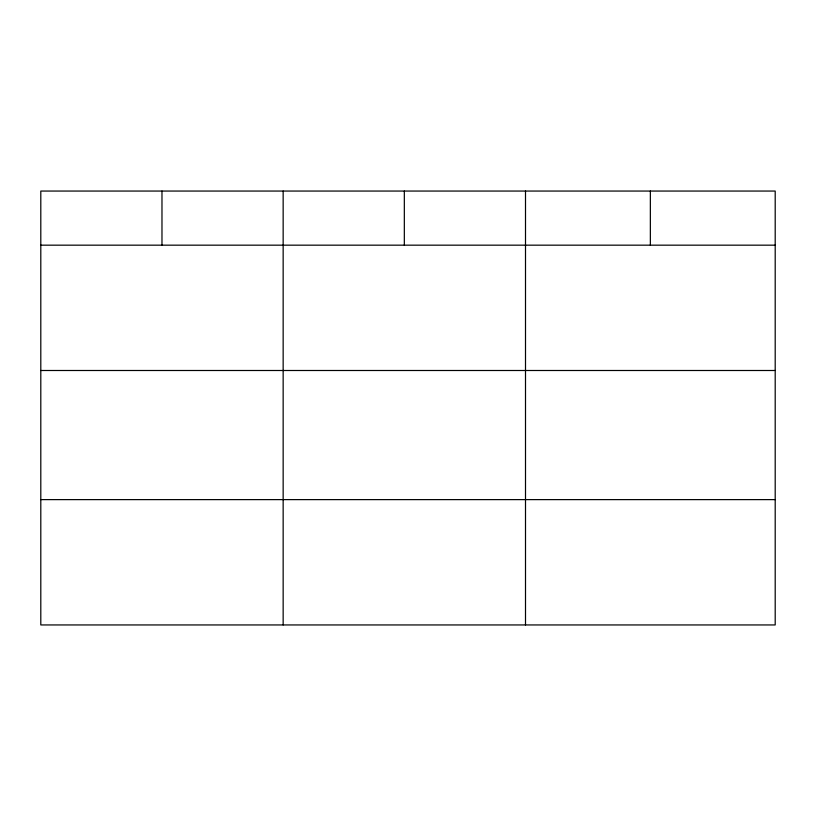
<?xml version="1.0" encoding="UTF-8"?>
<svg xmlns="http://www.w3.org/2000/svg" width="816" height="816" viewBox="0 0 816 816"><rect width="100%" height="100%" fill="white"/><g stroke="black" fill="none" stroke-linecap="round" stroke-linejoin="round"><path stroke-width="1.22" d="M775.2 370.495L775.2 191.056L40.8 191.056L40.8 624.944L775.2 624.944L775.2 370.495L40.8 370.495M40.8 245.167L775.2 245.167M40.8 499.616L775.2 499.616M650.352 191.056L650.352 245.167M525.504 191.056L525.504 624.944M404.328 191.056L404.328 245.167M283.152 191.056L283.152 624.944M161.976 191.056L161.976 245.167"/></g></svg>
